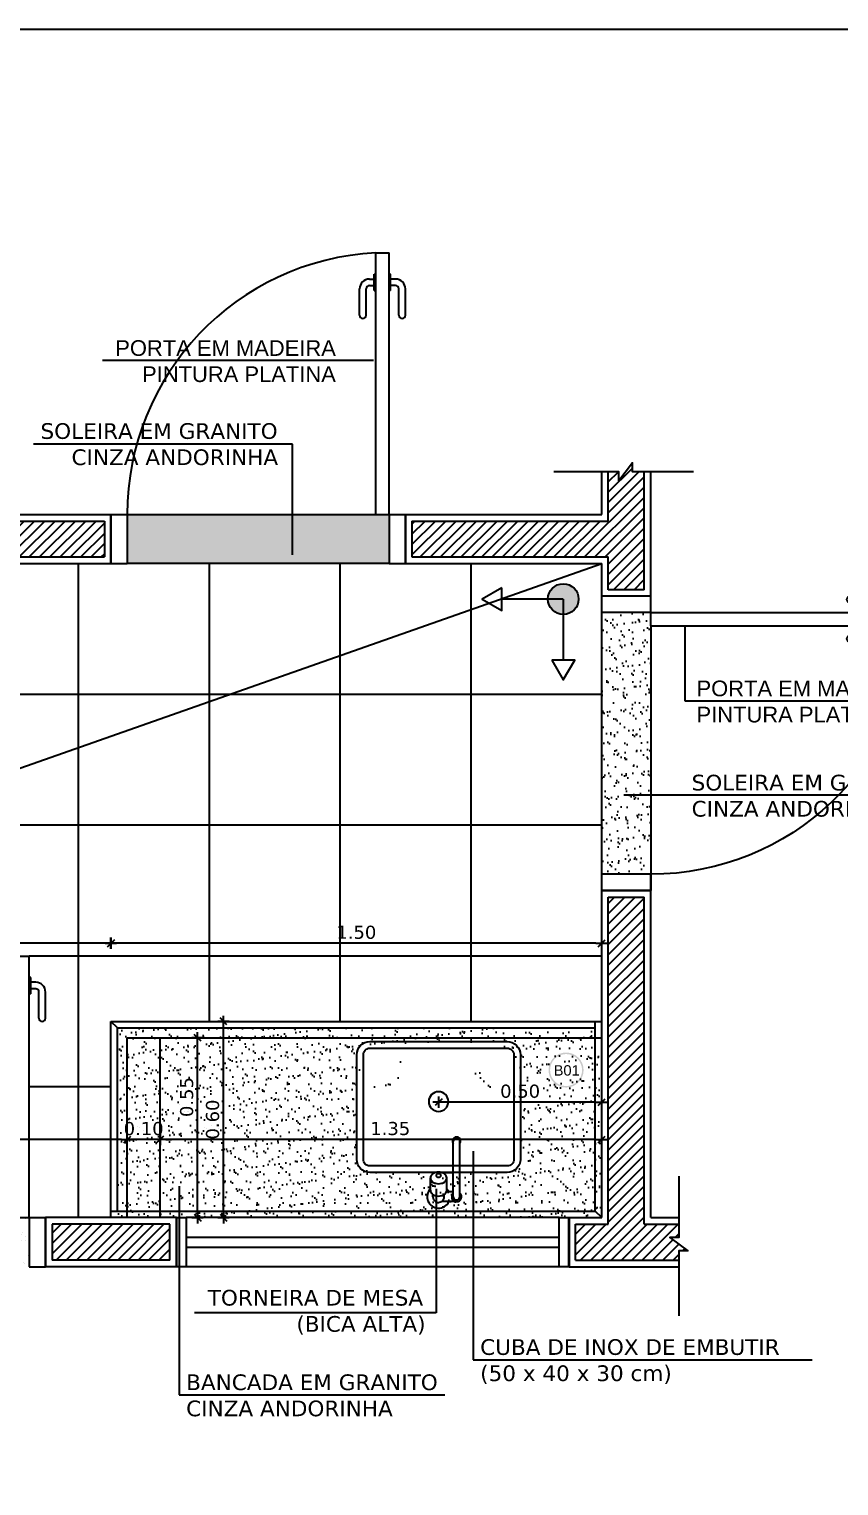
# Model space of a CAD drawing. Extents: x -36 to 357, y 137 to 237.
# Drawn here: x 36.578 to 39.053, y 180.022 to 184.476 of the extents above; entities that cross this region are included whole.
import ezdxf

# ---------------------------------------------------------------- set-up
doc = ezdxf.new("R2010")
doc.units = 0
doc.header["$LTSCALE"] = 0.01
doc.linetypes.add('HIDDEN', pattern=[9.525, 6.35, -3.175])
doc.layers.get('0').update_dxf_attribs({"linetype": 'CONTINUOUS'})
doc.layers.get('DEFPOINTS').update_dxf_attribs({"linetype": 'CONTINUOUS'})
for name, color, linetype in [('01', 1, 'CONTINUOUS'), ('252', 252, 'CONTINUOUS'), ('A-ALV', 6, 'CONTINUOUS'), ('A-AREAS', 2, 'CONTINUOUS'), ('A-HACHURAPARED', 254, 'CONTINUOUS'), ('A-JANEL', 1, 'CONTINUOUS'), ('A-PAREDE', 5, 'CONTINUOUS'), ('A-PORTA', 3, 'CONTINUOUS'), ('A-SIMBO', 2, 'CONTINUOUS'), ('A-SOLEIRA', 1, 'CONTINUOUS'), ('AR-ALV', 5, 'CONTINUOUS'), ('AR-COZ-MOB', 1, 'CONTINUOUS'), ('AR-ID-PIS', 1, 'CONTINUOUS'), ('ARQ-ALV-ENCOBERTA', 8, 'CONTINUOUS'), ('ARQ-ALV-VISTA2', 2, 'CONTINUOUS'), ('ARQ-CTA-1_025', 1, 'CONTINUOUS'), ('ARQ-EQP-VISTA', 1, 'CONTINUOUS'), ('ARQ-ESQ-VISTA1', 2, 'CONTINUOUS'), ('ARQ-SMB-1_025', 1, 'CONTINUOUS'), ('ARQ-SMB-1_100', 1, 'CONTINUOUS'), ('ARQ-TXT-1_025', 2, 'CONTINUOUS'), ('REV-FNDE', 10, 'CONTINUOUS')]:
    doc.layers.add(name, color=color, linetype=linetype)
doc.styles.add('A16-E50', font='arial.ttf', dxfattribs={"height": 0.08})
doc.styles.add('ESC-50-A20', font='arial.ttf', dxfattribs={"height": 0.1})
doc.styles.add('FNDE Texto Cota 0025', font='verdana.ttf', dxfattribs={"height": 0.04})
doc.dimstyles.new('FNDE 1-0025', dxfattribs={"dimscale": 5, "dimtxt": 0.04, "dimasz": 0.0035, "dimexe": 0.15, "dimexo": 0.15, "dimgap": 0.0025, "dimtad": 1, "dimzin": 1, "dimdsep": 46, "dimtxsty": 'FNDE Texto Cota 0025', "dimblk": 'tic', "dimcen": 0.015, "dimdle": 0.15, "dimse1": 1, "dimse2": 1, "dimclrd": 251, "dimclre": 251, "dimclrt": 256, "dimaunit": 1, "dimadec": 3, "dimazin": 0, "dimtfac": 1, "dimtix": 1, "dimtmove": 2, "dimatfit": 3, "dimfxl": 0.15, "dimtvp": 1, "dimtolj": 1, "dimtzin": 0, "dimarcsym": 0})
pattern_1 = [(37.5, (-0.018814, 0.30004), (-0.001600031, 0.048941324), [0, -0.038608, 0, -0.04318, 0, -0.041275]), (7.5, (-0.018814, 0.30004), (0.044952328, 0.07168251), [0, -0.020828, 0, -0.034798, 0, -0.013335]), (327.5, (-0.050056, 0.30004), (0.079099237, 0.000143718), [0, -0.0127, 0, -0.04572, 0, -0.05969]), (317.5, (-0.050056, 0.30004), (0.076355645, 0.022292932), [0, -0.00635, 0, -0.029972, 0, -0.03429])]

# ---------------------------------------------------------------- blocks, each defined once
blk = doc.blocks.new('P-PM801')
at = {"layer": 'A-PORTA', "color": 0}
for p, q in [((-0.09, 0.15), (-0.09, 0.95)), ((-0.09, 0.95), (-0.05, 0.95)), ((-0.05, 0.15), (-0.05, 0.95)), ((-0.9, 0.15), (-0.9, 0)), ((-0.9, 0.15), (-0.85, 0.15)), ((-0.85, 0.15), (-0.85, 0)), ((-0.09, 0.15), (-0.05, 0.15)), ((-0.05, 0.15), (-0.05, 0)), ((-0.05, 0.15), (0, 0.15)), ((0, 0.15), (0, 0)), ((-0.05, 0), (0, 0)), ((-0.9, 0), (-0.85, 0))]:
    blk.add_line(p, q, dxfattribs=at)
at = {"layer": 'A-PORTA', "color": 1}
for p, q in [((-0.11, 0.8696), (-0.095, 0.8696)), ((-0.11, 0.8496), (-0.095, 0.8496)), ((-0.095, 0.8346), (-0.095, 0.8846)), ((-0.095, 0.8846), (-0.09, 0.8846)), ((-0.045, 0.8846), (-0.05, 0.8846)), ((-0.045, 0.8346), (-0.045, 0.8846)), ((-0.03, 0.8696), (-0.045, 0.8696)), ((-0.03, 0.8496), (-0.045, 0.8496)), ((-0.14, 0.7596), (-0.14, 0.8396)), ((-0.12, 0.7596), (-0.12, 0.8396)), ((-0.095, 0.8346), (-0.09, 0.8346)), ((-0.045, 0.8346), (-0.05, 0.8346)), ((-0.02, 0.7596), (-0.02, 0.8396)), ((0, 0.7596), (0, 0.8396))]:
    blk.add_line(p, q, dxfattribs=at)
for centre, radius, start, end in [((-0.05, 0.151), 0.8, 92.866, 180.0717), ((-0.11, 0.8396), 0.03, 90, 180), ((-0.11, 0.8396), 0.01, 90, 180), ((-0.03, 0.8396), 0.03, 0, 90), ((-0.03, 0.8396), 0.01, 0, 90), ((-0.13, 0.7596), 0.01, 180, 0), ((-0.01, 0.7596), 0.01, 180, 360)]:
    blk.add_arc(centre, radius, start, end, dxfattribs=at)
blk = doc.blocks.new('cuba50x40')
at = {"layer": 'ARQ-EQP-VISTA'}
for points in [[(0.5625, 0.04), (0.5625, 0.36, 0.414214), (0.5225, 0.4), (0.1025, 0.4, 0.414214), (0.0625, 0.36), (0.0625, 0.04, 0.414214), (0.1025, 0), (0.5225, 0, 0.414214)], [(0.5425, 0.04), (0.5425, 0.36, 0.414214), (0.5225, 0.38), (0.1025, 0.38, 0.414214), (0.0825, 0.36), (0.0825, 0.04, 0.414214), (0.1025, 0.02), (0.5225, 0.02, 0.414214)]]:
    blk.add_lwpolyline(points, format="xyb", close=True, dxfattribs=at)
blk.add_circle((0.3125, 0.1832), 0.03, dxfattribs=at)
blk = doc.blocks.new('ind-pis')
at = {"layer": 'AR-ID-PIS'}
h = blk.add_hatch(color=252, dxfattribs=at)
h.dxf.hatch_style = 1
edge = h.paths.add_edge_path()
edge.add_arc((0, 0), 0.05, 0, 360)
for q in [(-0.2, 0), (0, -0.1995)]:
    blk.add_line((0, 0), q, dxfattribs=at)
for points in [[(-0.2, 0.0371), (-0.2642, 0), (-0.2, -0.0371)], [(-0.0371, -0.1995), (0, -0.2638), (0.0371, -0.1995)]]:
    blk.add_lwpolyline(points, close=True, dxfattribs=at)
blk.add_circle((0, 0), 0.05, dxfattribs=at)
blk = doc.blocks.new('tic')
at = {"color": 251}
for p, q in [((-1, 0), (1, 0)), ((0, -1), (0, 1))]:
    blk.add_line(p, q, dxfattribs=at)
blk.add_line((-0.6, -0.6), (0.6, 0.6))
blk = doc.blocks.new('*D390')
at = {"layer": 'ARQ-CTA-1_025', "color": 251, "lineweight": -2, "transparency": 16777216}
blk.add_line((38.3102, 181.1952), (37.8467, 181.1952), dxfattribs=at)
at = {"layer": 'DEFPOINTS', "color": 0, "transparency": 16777216}
for p in [(37.8292, 181.1952), (37.8292, 181.1029), (38.3277, 180.8417)]:
    blk.add_point(p, dxfattribs=at)
at = {"layer": 'ARQ-CTA-1_025', "color": 251, "lineweight": -2, "transparency": 16777216, "xscale": 0.0175, "yscale": 0.0175, "zscale": 0.0175, "rotation": 180}
blk.add_blockref('tic', (37.8292, 181.1952), dxfattribs=at)
at = {"layer": 'ARQ-CTA-1_025', "color": 251, "lineweight": -2, "transparency": 16777216, "xscale": 0.0175, "yscale": 0.0175, "zscale": 0.0175}
blk.add_blockref('tic', (38.3277, 181.1952), dxfattribs=at)
at = {"layer": 'ARQ-CTA-1_025', "transparency": 16777216, "insert": (38.0784, 181.2286), "char_height": 0.04, "attachment_point": 5, "style": 'FNDE Texto Cota 0025'}
blk.add_mtext('\\A1;0.50', dxfattribs=at)
blk = doc.blocks.new('*D391')
at = {"layer": 'ARQ-CTA-1_025', "color": 251, "lineweight": -2, "transparency": 16777216}
blk.add_line((38.3102, 181.6812), (36.8452, 181.6812), dxfattribs=at)
at = {"layer": 'DEFPOINTS', "color": 0, "transparency": 16777216}
for p in [(36.8277, 181.6812), (36.8277, 181.5705), (38.3277, 181.5705)]:
    blk.add_point(p, dxfattribs=at)
at = {"layer": 'ARQ-CTA-1_025', "color": 251, "lineweight": -2, "transparency": 16777216, "xscale": 0.0175, "yscale": 0.0175, "zscale": 0.0175, "rotation": 180}
blk.add_blockref('tic', (36.8277, 181.6812), dxfattribs=at)
at = {"layer": 'ARQ-CTA-1_025', "color": 251, "lineweight": -2, "transparency": 16777216, "xscale": 0.0175, "yscale": 0.0175, "zscale": 0.0175}
blk.add_blockref('tic', (38.3277, 181.6812), dxfattribs=at)
at = {"layer": 'ARQ-CTA-1_025', "transparency": 16777216, "insert": (37.5777, 181.7145), "char_height": 0.04, "attachment_point": 5, "style": 'FNDE Texto Cota 0025'}
blk.add_mtext('\\A1;1.50', dxfattribs=at)
blk = doc.blocks.new('*D392')
at = {"layer": 'ARQ-CTA-1_025', "color": 251, "lineweight": -2, "transparency": 16777216}
blk.add_line((36.8102, 181.6812), (35.7152, 181.6812), dxfattribs=at)
at = {"layer": 'DEFPOINTS', "color": 0, "transparency": 16777216}
for p in [(35.6977, 181.6905), (35.6977, 181.6812), (36.8277, 181.5705)]:
    blk.add_point(p, dxfattribs=at)
at = {"layer": 'ARQ-CTA-1_025', "color": 251, "lineweight": -2, "transparency": 16777216, "xscale": 0.0175, "yscale": 0.0175, "zscale": 0.0175, "rotation": 180}
blk.add_blockref('tic', (35.6977, 181.6812), dxfattribs=at)
at = {"layer": 'ARQ-CTA-1_025', "color": 251, "lineweight": -2, "transparency": 16777216, "xscale": 0.0175, "yscale": 0.0175, "zscale": 0.0175}
blk.add_blockref('tic', (36.8277, 181.6812), dxfattribs=at)
at = {"layer": 'ARQ-CTA-1_025', "transparency": 16777216, "insert": (36.2627, 181.7145), "char_height": 0.04, "attachment_point": 5, "style": 'FNDE Texto Cota 0025'}
blk.add_mtext('\\A1;1.13', dxfattribs=at)
blk = doc.blocks.new('*D397')
at = {"layer": 'ARQ-CTA-1_025', "color": 251, "lineweight": -2, "transparency": 16777216}
blk.add_line((38.3102, 181.081), (36.9952, 181.081), dxfattribs=at)
at = {"layer": 'DEFPOINTS', "color": 0, "transparency": 16777216}
for p in [(36.9777, 181.081), (36.9777, 180.7235), (38.3277, 180.7235)]:
    blk.add_point(p, dxfattribs=at)
at = {"layer": 'ARQ-CTA-1_025', "color": 251, "lineweight": -2, "transparency": 16777216, "xscale": 0.0175, "yscale": 0.0175, "zscale": 0.0175, "rotation": 180}
blk.add_blockref('tic', (36.9777, 181.081), dxfattribs=at)
at = {"layer": 'ARQ-CTA-1_025', "color": 251, "lineweight": -2, "transparency": 16777216, "xscale": 0.0175, "yscale": 0.0175, "zscale": 0.0175}
blk.add_blockref('tic', (38.3277, 181.081), dxfattribs=at)
at = {"layer": 'ARQ-CTA-1_025', "transparency": 16777216, "insert": (37.6815, 181.1144), "char_height": 0.04, "attachment_point": 5, "style": 'FNDE Texto Cota 0025'}
blk.add_mtext('\\A1;1.35', dxfattribs=at)
blk = doc.blocks.new('*D398')
at = {"layer": 'ARQ-CTA-1_025', "color": 251, "lineweight": -2, "transparency": 16777216}
for p, q in [((36.8602, 181.081), (36.8427, 181.081)), ((36.9777, 181.081), (36.8777, 181.081)), ((36.9952, 181.081), (37.0127, 181.081))]:
    blk.add_line(p, q, dxfattribs=at)
at = {"layer": 'DEFPOINTS', "color": 0, "transparency": 16777216}
for p in [(36.8777, 181.081), (36.8777, 180.7435), (36.9777, 180.7235)]:
    blk.add_point(p, dxfattribs=at)
at = {"layer": 'ARQ-CTA-1_025', "color": 251, "lineweight": -2, "transparency": 16777216, "xscale": 0.0175, "yscale": 0.0175, "zscale": 0.0175}
blk.add_blockref('tic', (36.8777, 181.081), dxfattribs=at)
at = {"layer": 'ARQ-CTA-1_025', "color": 251, "lineweight": -2, "transparency": 16777216, "xscale": 0.0175, "yscale": 0.0175, "zscale": 0.0175, "rotation": 180}
blk.add_blockref('tic', (36.9777, 181.081), dxfattribs=at)
at = {"layer": 'ARQ-CTA-1_025', "transparency": 16777216, "insert": (36.9277, 181.1143), "char_height": 0.04, "attachment_point": 5, "style": 'FNDE Texto Cota 0025'}
blk.add_mtext('\\A1;0.10', dxfattribs=at)
blk = doc.blocks.new('*D399')
at = {"layer": 'ARQ-CTA-1_025', "color": 251, "lineweight": -2, "transparency": 16777216}
blk.add_line((36.8602, 181.081), (35.6952, 181.081), dxfattribs=at)
at = {"layer": 'DEFPOINTS', "color": 0, "transparency": 16777216}
for p in [(35.6777, 181.081), (35.6777, 180.7578), (36.8777, 180.7435)]:
    blk.add_point(p, dxfattribs=at)
at = {"layer": 'ARQ-CTA-1_025', "color": 251, "lineweight": -2, "transparency": 16777216, "xscale": 0.0175, "yscale": 0.0175, "zscale": 0.0175, "rotation": 180}
blk.add_blockref('tic', (35.6777, 181.081), dxfattribs=at)
at = {"layer": 'ARQ-CTA-1_025', "color": 251, "lineweight": -2, "transparency": 16777216, "xscale": 0.0175, "yscale": 0.0175, "zscale": 0.0175}
blk.add_blockref('tic', (36.8777, 181.081), dxfattribs=at)
at = {"layer": 'ARQ-CTA-1_025', "transparency": 16777216, "insert": (36.2777, 181.1144), "char_height": 0.04, "attachment_point": 5, "style": 'FNDE Texto Cota 0025'}
blk.add_mtext('\\A1;1.20', dxfattribs=at)
blk = doc.blocks.new('*D403')
at = {"layer": 'ARQ-CTA-1_025', "color": 251, "lineweight": -2, "transparency": 16777216}
blk.add_line((37.0926, 180.8597), (37.0926, 181.3747), dxfattribs=at)
at = {"layer": 'DEFPOINTS', "color": 0, "transparency": 16777216}
for p in [(36.9777, 181.3922), (37.0926, 181.3922), (36.9777, 180.8422)]:
    blk.add_point(p, dxfattribs=at)
at = {"layer": 'ARQ-CTA-1_025', "color": 251, "lineweight": -2, "transparency": 16777216, "xscale": 0.0175, "yscale": 0.0175, "zscale": 0.0175}
for p, rotation in [((37.0926, 181.3922), 90), ((37.0926, 180.8422), 270)]:
    blk.add_blockref('tic', p, dxfattribs=dict(at, rotation=rotation))
at = {"layer": 'ARQ-CTA-1_025', "transparency": 16777216, "insert": (37.0593, 181.2109), "char_height": 0.04, "attachment_point": 5, "rotation": 90, "style": 'FNDE Texto Cota 0025'}
blk.add_mtext('\\A1;0.55', dxfattribs=at)
blk = doc.blocks.new('*D406')
at = {"layer": 'ARQ-CTA-1_025', "color": 251, "lineweight": -2, "transparency": 16777216}
blk.add_line((37.1718, 180.8597), (37.1718, 181.4247), dxfattribs=at)
at = {"layer": 'DEFPOINTS', "color": 0, "transparency": 16777216}
for p in [(36.7922, 181.4422), (37.1718, 181.4422), (36.7922, 180.8422)]:
    blk.add_point(p, dxfattribs=at)
at = {"layer": 'ARQ-CTA-1_025', "color": 251, "lineweight": -2, "transparency": 16777216, "xscale": 0.0175, "yscale": 0.0175, "zscale": 0.0175}
for p, rotation in [((37.1718, 181.4422), 90), ((37.1718, 180.8422), 270)]:
    blk.add_blockref('tic', p, dxfattribs=dict(at, rotation=rotation))
at = {"layer": 'ARQ-CTA-1_025', "transparency": 16777216, "insert": (37.1385, 181.1422), "char_height": 0.04, "attachment_point": 5, "rotation": 90, "style": 'FNDE Texto Cota 0025'}
blk.add_mtext('\\A1;0.60', dxfattribs=at)

msp = doc.modelspace()

# ---------------------------------------------------------------- hatches: boundary and pattern name
at = {"layer": '01'}
h = msp.add_hatch(dxfattribs=at)
h.set_pattern_fill('ANSI31', color=253, scale=0.007)
h.set_pattern_definition([(45, (-0.018814, 0.300041), (-0.0157154482, 0.0157154482), [])])
h.paths.add_polyline_path([(33.1477, 180.7122), (34.2077, 180.7122), (34.2077, 180.8222), (33.2577, 180.8222), (33.2577, 182.8622), (33.7577, 182.8622), (33.7577, 182.9722), (33.2577, 182.9722), (33.2577, 183.1225), (33.2205, 183.1225), (33.2205, 183.1501), (33.1795, 183.0949), (33.1795, 183.1225), (33.1477, 183.1225)])
h.paths.add_polyline_path([(35.0077, 182.8622), (35.0077, 182.9722), (34.9077, 182.9722), (34.9077, 183.1225), (34.8756, 183.1225), (34.8756, 183.1501), (34.8346, 183.0949), (34.8346, 183.1225), (34.7977, 183.1225), (34.7977, 182.9722), (34.6977, 182.9722), (34.6977, 182.8622)])
h.paths.add_polyline_path([(36.8077, 182.8622), (36.8077, 182.9722), (36.2577, 182.9722), (36.2577, 183.1225), (36.2177, 183.1225), (36.2177, 183.1501), (36.1767, 183.0949), (36.1767, 183.1225), (36.1477, 183.1225), (36.1477, 182.9722), (35.7477, 182.9722), (35.7477, 182.8622)])
h.paths.add_polyline_path([(38.3477, 182.8622), (38.3477, 182.7622), (38.4577, 182.7622), (38.4577, 183.1225), (38.4216, 183.1225), (38.4216, 183.1501), (38.3806, 183.0949), (38.3806, 183.1225), (38.3477, 183.1225), (38.3477, 182.9722), (37.7477, 182.9722), (37.7477, 182.8622)])
h.paths.add_polyline_path([(38.3477, 180.8222), (38.2477, 180.8222), (38.2477, 180.7122), (38.5634, 180.7122), (38.5634, 180.741), (38.591, 180.741), (38.5359, 180.782), (38.5634, 180.782), (38.5634, 180.8222), (38.4577, 180.8222), (38.4577, 181.8222), (38.3477, 181.8222)])
h.paths.add_polyline_path([(37.0077, 180.7122), (37.0077, 180.8222), (36.6477, 180.8222), (36.6477, 180.7122)])
h.paths.add_polyline_path([(35.7077, 180.7122), (35.7077, 180.8222), (35.4481, 180.8222), (35.4481, 180.7122)])
at = {"layer": 'A-HACHURAPARED'}
h = msp.add_hatch(dxfattribs=at)
h.set_pattern_fill('AR-SAND', color=251, scale=0.001)
h.set_pattern_definition(pattern_1)
h.paths.add_polyline_path([(34.6277, 182.9922), (34.5877, 182.9922), (33.8277, 182.9922), (33.8277, 182.8422), (34.6277, 182.8422)])
h.paths.add_polyline_path([(35.6777, 182.9922), (35.1127, 182.9922), (35.0777, 182.9922), (35.0777, 182.8422), (35.6777, 182.8422)])
h.paths.add_polyline_path([(37.6777, 182.9922), (37.6377, 182.9922), (36.8777, 182.9922), (36.8777, 182.8422), (37.6777, 182.8422)])
h.paths.add_polyline_path([(33.8834, 182.8926), (33.9911, 182.8926), (33.9911, 182.9407), (33.8834, 182.9407)], flags=24)
h.paths.add_polyline_path([(35.5437, 182.8926), (35.6514, 182.8926), (35.6514, 182.9405), (35.5437, 182.9405)], flags=24)
h.paths.add_polyline_path([(37.5479, 182.8919), (37.6558, 182.8919), (37.6558, 182.9406), (37.5479, 182.9406)], flags=24)
h = msp.add_hatch(dxfattribs=at)
h.set_pattern_fill('AR-SAND', color=251, scale=0.001)
h.set_pattern_definition(pattern_1)
h.paths.add_polyline_path([(38.4777, 182.6522), (38.4777, 182.6922), (38.3277, 182.6922), (38.3277, 181.8922), (38.4777, 181.8922), (38.4777, 181.8922)])
h.paths.add_polyline_path([(38.3463, 182.5764), (38.454, 182.5764), (38.454, 182.6245), (38.3463, 182.6245)], flags=24)
h = msp.add_hatch(dxfattribs=at)
h.set_pattern_fill('AR-SAND', color=252, scale=0.001)
h.set_pattern_definition(pattern_1)
h.paths.add_polyline_path([(38.3077, 181.4222), (36.8477, 181.4222), (36.8477, 181.3722), (38.3077, 181.3722)])
h = msp.add_hatch(dxfattribs=at)
h.set_pattern_fill('AR-SAND', color=251, scale=0.001)
h.set_pattern_definition(pattern_1)
edge = h.paths.add_edge_path()
edge.add_arc((37.6418, 181.3178), 0.0666, 160.1462, 469.8538)
edge.add_line((37.6192, 181.3804), (38.0392, 181.3804))
edge.add_arc((38.0165, 181.3178), 0.0666, 70.1462, 379.8538)
edge.add_line((38.0792, 181.3404), (38.0792, 181.0204))
edge.add_arc((38.103, 180.9565), 0.0682, -200.5041, 110.5041, ccw=False)
edge.add_line((38.0392, 180.9804), (37.6192, 180.9804))
edge.add_arc((37.5553, 180.9565), 0.0682, -290.5041, 20.5041, ccw=False)
edge.add_line((37.5792, 181.0204), (37.5792, 181.3404))
edge = h.paths.add_edge_path(flags=16)
edge.add_arc((37.6551, 181.3045), 0.0665, 147.2834, 482.7166)
edge.add_line((37.6192, 181.3604), (38.0392, 181.3604))
edge.add_arc((38.0032, 181.3045), 0.0665, 57.2834, 392.7166)
edge.add_line((38.0592, 181.3404), (38.0592, 181.0204))
edge.add_arc((38.0952, 180.9643), 0.0667, -212.7573, 122.7573, ccw=False)
edge.add_line((38.0392, 181.0004), (37.6192, 181.0004))
edge.add_arc((37.5631, 180.9643), 0.0667, -302.7573, 32.7573, ccw=False)
edge.add_line((37.5992, 181.0204), (37.5992, 181.3404))
edge = h.paths.add_edge_path(flags=0)
edge.add_arc((37.8292, 181.1972), 0.136, 0, 360)
h.paths.add_polyline_path([(38.1729, 181.2678), (38.2686, 181.2678), (38.2686, 181.3167), (38.1729, 181.3167)], flags=16)
h.paths.add_polyline_path([(36.8477, 181.3722), (36.8477, 180.8422), (36.8777, 180.8422), (36.8777, 181.2922), (36.9777, 181.2922), (36.9777, 180.8422), (37.0277, 180.8422), (37.0577, 180.8422), (38.198, 180.8422), (38.3277, 180.8422), (38.3277, 181.3722)])
edge = h.paths.add_edge_path()
edge.add_arc((37.6192, 181.3404), 0.02, 90, 180)
edge.add_line((37.5992, 181.3404), (37.5992, 181.0204))
edge.add_arc((37.6192, 181.0204), 0.02, 180, 270)
edge.add_line((37.6192, 181.0004), (38.0392, 181.0004))
edge.add_arc((38.0392, 181.0204), 0.02, 270, 360)
edge.add_line((38.0592, 181.0204), (38.0592, 181.3404))
edge.add_arc((38.0392, 181.3404), 0.02, 0, 90)
edge.add_line((38.0392, 181.3604), (37.6192, 181.3604))
h = msp.add_hatch(dxfattribs=at)
h.set_pattern_fill('AR-SAND', color=252, scale=0.001)
h.set_pattern_definition(pattern_1)
h.paths.add_polyline_path([(36.9777, 181.2922), (36.8777, 181.2922), (36.8777, 180.8422), (36.9777, 180.8422)])
h = msp.add_hatch(dxfattribs=at)
h.set_pattern_fill('AR-SAND', color=251, scale=0.001)
h.set_pattern_definition(pattern_1)
h.paths.add_polyline_path([(36.5777, 180.8422), (36.5377, 180.8422), (35.7777, 180.8422), (35.7777, 180.6922), (36.5777, 180.6922)])
h.paths.add_polyline_path([(36.424, 180.7391), (36.5243, 180.7391), (36.5243, 180.7872), (36.424, 180.7872)], flags=24)
at = {"layer": 'ARQ-SMB-1_100'}
h = msp.add_hatch(color=252, dxfattribs=at)
edge = h.paths.add_edge_path()
edge.add_arc((38.2189, 181.2935), 0.0536, 0, 360)
edge = h.paths.add_edge_path(flags=17)
edge.add_arc((38.2189, 181.2935), 0.0489, 0, 360)

# ---------------------------------------------------------------- linework, layer by layer
msp.add_lwpolyline([(41.9615, 167.9163), (31.2577, 167.9163), (31.2577, 184.4761), (41.9615, 184.4761)], close=True)
at = {"layer": '01', "color": 253}
for p, q in [((38.3477, 182.9722), (38.3477, 183.1225)), ((38.4577, 182.7622), (38.4577, 183.1225)), ((36.2577, 182.9722), (36.8077, 182.9722)), ((36.8077, 182.9722), (36.8077, 182.8622)), ((37.7477, 182.9722), (38.3477, 182.9722)), ((37.7477, 182.9722), (37.7477, 182.8622)), ((35.7477, 182.8622), (36.8077, 182.8622)), ((37.7477, 182.8622), (38.3477, 182.8622)), ((38.3477, 182.7622), (38.3477, 182.8622)), ((38.4577, 182.7622), (38.3477, 182.7622)), ((38.3477, 180.8222), (38.3477, 181.8222)), ((38.3477, 181.8222), (38.4577, 181.8222)), ((38.4577, 180.8222), (38.4577, 181.8222)), ((37.0077, 180.8222), (36.6477, 180.8222)), ((36.6477, 180.8222), (36.6477, 180.7122)), ((37.0077, 180.7122), (37.0077, 180.8222)), ((38.2477, 180.8222), (38.3477, 180.8222)), ((38.2477, 180.7122), (38.2477, 180.8222)), ((38.4577, 180.8222), (38.5634, 180.8222)), ((37.0077, 180.7122), (36.6477, 180.7122)), ((38.2477, 180.7122), (38.5634, 180.7122))]:
    msp.add_line(p, q, dxfattribs=at)
at = {"layer": '01', "color": 251}
msp.add_line((36.8277, 181.2422), (36.5777, 181.2422), dxfattribs=at)
at = {"layer": '252', "color": 251}
for p, q in [((36.7277, 182.8422), (36.7277, 180.8422)), ((37.1277, 182.8422), (37.1277, 181.4422)), ((37.5277, 182.8422), (37.5277, 181.4422)), ((37.9277, 182.8422), (37.9277, 181.4422)), ((38.3277, 182.4422), (33.2777, 182.4422)), ((38.3277, 182.0422), (33.2777, 182.0422)), ((38.3277, 181.6422), (36.5777, 181.6422))]:
    msp.add_line(p, q, dxfattribs=at)
at = {"layer": 'A-ALV', "color": 253}
msp.add_line((34.0025, 181.3199), (38.3277, 182.8422), dxfattribs=at)
at = {"layer": 'A-AREAS', "linetype": 'Continuous'}
for p, q in [((36.8277, 181.4422), (38.3277, 181.4422)), ((36.8277, 180.8422), (36.8277, 181.4422)), ((36.8477, 181.4222), (36.8277, 181.4422)), ((36.8477, 180.8622), (36.8477, 181.4222)), ((36.8477, 181.4222), (38.3077, 181.4222)), ((38.3077, 180.8622), (38.3077, 181.4422))]:
    msp.add_line(p, q, dxfattribs=at)
at = {"layer": 'A-JANEL'}
for p, q in [((37.0277, 180.6922), (37.0277, 180.8422)), ((38.2277, 180.6922), (38.2277, 180.8422))]:
    msp.add_line(p, q, dxfattribs=at)
at = {"layer": 'A-PAREDE'}
for p, q in [((36.8277, 182.8422), (36.8277, 182.9922)), ((37.7277, 182.8422), (37.7277, 182.9922)), ((38.4777, 182.7422), (38.4777, 182.8422)), ((38.4777, 181.8922), (38.3277, 181.8922)), ((37.0277, 180.6922), (37.0277, 180.8422)), ((37.0277, 180.8422), (37.0277, 180.6922)), ((38.2277, 180.6922), (38.2277, 180.8422)), ((38.2277, 180.8422), (38.2277, 180.6922))]:
    msp.add_line(p, q, dxfattribs=at)
at = {"layer": 'A-SIMBO', "color": 2, "linetype": 'ByBlock', "elevation": -4.0001}
for points in [[(38.6086, 183.1225), (38.4216, 183.1225), (38.4216, 183.1501), (38.3806, 183.0949), (38.3806, 183.1225), (38.1814, 183.1225)], [(38.5634, 180.969), (38.5634, 180.782), (38.5359, 180.782), (38.591, 180.741), (38.5634, 180.741), (38.5634, 180.5418)]]:
    msp.add_lwpolyline(points, dxfattribs=at)
at = {"layer": 'A-SOLEIRA'}
for p, q in [((36.8777, 182.9922), (37.6377, 182.9922)), ((37.6777, 182.8422), (36.8777, 182.8422)), ((38.3277, 181.8422), (38.3277, 182.6922)), ((38.4777, 182.6522), (38.4777, 181.8422))]:
    msp.add_line(p, q, dxfattribs=at)
at = {"layer": 'AR-ALV'}
for p, q in [((38.3277, 182.9922), (38.3277, 183.1225)), ((38.4777, 182.8422), (38.4777, 183.1225)), ((36.2777, 182.9922), (36.8277, 182.9922)), ((37.7277, 182.9922), (38.3277, 182.9922)), ((35.7277, 182.8422), (36.8277, 182.8422)), ((37.7277, 182.8422), (38.3277, 182.8422)), ((38.3277, 182.7422), (38.3277, 182.8422)), ((38.4777, 182.7422), (38.3277, 182.7422)), ((38.3277, 180.8422), (38.3277, 181.8422)), ((38.3277, 181.8422), (38.4777, 181.8422)), ((38.4777, 180.8422), (38.4777, 181.8422)), ((37.0277, 180.8422), (36.6277, 180.8422)), ((36.6277, 180.6922), (36.6277, 180.8422)), ((37.0277, 180.6922), (37.0277, 180.8422)), ((38.228, 180.8422), (38.3277, 180.8422)), ((38.4777, 180.8422), (38.5634, 180.8422)), ((38.4777, 180.8422), (38.5634, 180.8422)), ((37.0277, 180.6922), (36.6277, 180.6922)), ((38.228, 180.6922), (38.5634, 180.6922))]:
    msp.add_line(p, q, dxfattribs=at)
at = {"layer": 'AR-COZ-MOB'}
for p, q in [((37.8742, 180.9063), (37.8742, 181.0763)), ((37.8942, 180.9063), (37.8942, 181.0763)), ((37.8042, 180.9259), (37.8042, 180.9635)), ((37.8366, 180.9804), (37.8742, 180.9804)), ((37.8542, 180.9259), (37.8542, 180.9635)), ((37.8742, 180.9213), (37.8533, 180.9213)), ((37.8117, 180.9063), (37.8117, 180.9133)), ((37.8842, 180.8913), (37.8406, 180.8913)), ((37.8467, 180.9063), (37.8467, 180.9133))]:
    msp.add_line(p, q, dxfattribs=at)
for points in [[(37.8542, 180.9635, 0.133256), (37.8524, 180.97, 0.106756), (37.8468, 180.976, 0.082828), (37.8391, 180.9798, 0.071352), (37.8292, 180.9812, 0.071352), (37.8193, 180.9798, 0.082828), (37.8115, 180.976, 0.106756), (37.8059, 180.97, 0.133256), (37.8042, 180.9635, 0.133256), (37.8059, 180.9571, 0.106756), (37.8115, 180.951, 0.082828), (37.8193, 180.9473, 0.071352), (37.8292, 180.9459, 0.071352), (37.8391, 180.9473, 0.082828), (37.8468, 180.951, 0.106756), (37.8524, 180.9571, 0.133256)], [(37.8217, 180.971, 0.133256), (37.8222, 180.9691, 0.106756), (37.8239, 180.9673, 0.082828), (37.8262, 180.9662, 0.071352), (37.8292, 180.9657, 0.071352), (37.8321, 180.9662, 0.082828), (37.8345, 180.9673, 0.106756), (37.8361, 180.9691, 0.133256), (37.8367, 180.971, 0.133256), (37.8361, 180.973, 0.106756), (37.8345, 180.9748, 0.082828), (37.8321, 180.9759, 0.071352), (37.8292, 180.9764, 0.071352), (37.8262, 180.9759, 0.082828), (37.8239, 180.9748, 0.106756), (37.8222, 180.973, 0.133256)]]:
    msp.add_lwpolyline(points, format="xyb", close=True, dxfattribs=at)
msp.add_lwpolyline([(37.8042, 180.9259, 0.133256), (37.8059, 180.9195, 0.106756), (37.8115, 180.9134, 0.082828), (37.8193, 180.9097, 0.071352), (37.8292, 180.9083, 0.071352), (37.8391, 180.9097, 0.082828), (37.8468, 180.9134, 0.106756), (37.8524, 180.9195, 0.133256), (37.8542, 180.9259, 0.133256)], format="xyb", dxfattribs=at)
for centre, radius, start, end in [((37.8842, 181.0763), 0.0125, 323.1301, 216.8699), ((37.8842, 181.0763), 0.01, 0.0001, 180.0001), ((37.8292, 180.9063), 0.035, 135.5847, 334.6231), ((37.8292, 180.9063), 0.035, 25.3769, 44.4153), ((37.8292, 180.9063), 0.0175, 180, 294.62), ((37.8406, 180.8813), 0.01, 90, 114.62), ((37.8292, 180.9063), 0.0175, 301.0027, 0), ((37.8842, 180.9063), 0.015, 131.8103, 48.1897), ((37.8842, 180.9063), 0.01, 180.0002, 0.0002)]:
    msp.add_arc(centre, radius, start, end, dxfattribs=at)
at = {"layer": 'ARQ-ALV-ENCOBERTA', "linetype": 'HIDDEN'}
msp.add_line((36.8777, 181.3922), (36.9777, 181.3922), dxfattribs=at)
at = {"layer": 'ARQ-ALV-ENCOBERTA', "color": 1, "linetype": 'HIDDEN', "ltscale": 30}
for p, q in [((36.8777, 180.8422), (36.8777, 181.3922)), ((36.8777, 181.3922), (38.3277, 181.3922)), ((36.9777, 180.8422), (36.9777, 181.3922))]:
    msp.add_line(p, q, dxfattribs=at)
at = {"layer": 'ARQ-ALV-VISTA2', "ltscale": 0.1}
for p in [(36.8277, 180.8622), (38.3277, 180.8422)]:
    msp.add_line(p, (38.3077, 180.8622), dxfattribs=at)
at = {"layer": 'ARQ-ESQ-VISTA1', "color": 1}
for p, q in [((38.198, 180.8422), (37.0577, 180.8422)), ((38.198, 180.6922), (37.0577, 180.6922))]:
    msp.add_line(p, q, dxfattribs=at)
at = {"layer": 'ARQ-ESQ-VISTA1', "color": 2}
for p, q in [((37.0577, 180.7822), (38.198, 180.7822)), ((37.0577, 180.7522), (38.198, 180.7522))]:
    msp.add_line(p, q, dxfattribs=at)
for points in [[(37.0577, 180.6922), (37.0277, 180.6922), (37.0277, 180.8422), (37.0577, 180.8422)], [(38.228, 180.6922), (38.198, 180.6922), (38.198, 180.8422), (38.228, 180.8422)]]:
    msp.add_lwpolyline(points, close=True, dxfattribs=at)

# ---------------------------------------------------------------- block references
at = {"layer": 'AR-ID-PIS', "xscale": 0.937324063921778, "yscale": 0.937324063921778, "zscale": 0.937324063921778}
msp.add_blockref('ind-pis', (38.2104, 182.7336), dxfattribs=at)
at = {"layer": 'ARQ-ESQ-VISTA1'}
for p in [(37.7277, 182.8422), (36.6277, 180.6922)]:
    msp.add_blockref('P-PM801', p, dxfattribs=at)
at = {"layer": 'ARQ-ESQ-VISTA1', "xscale": -1, "rotation": 269.9999999999755}
msp.add_blockref('P-PM801', (38.3277, 182.7422), dxfattribs=at)
at = {"layer": 'REV-FNDE', "xscale": -1, "rotation": 180}
msp.add_blockref('cuba50x40', (37.5167, 181.3804), dxfattribs=at)

# ---------------------------------------------------------------- texts
at = {"layer": 'ARQ-SMB-1_100', "style": 'A16-E50'}
msp.add_attdef('B01', (38.1811, 181.2765), '', height=0.0319, dxfattribs=at)
at = {"layer": 'ARQ-TXT-1_025', "char_height": 0.048, "width": 0.767101, "attachment_point": 1, "style": 'ESC-50-A20'}
for s, insert in [('\\pi0.097819;PORTA EM MADEIRA\\P\\pi0.17974;PINTURA PLATINA', (36.7431, 183.5251)), ('PORTA EM MADEIRA\\PPINTURA PLATINA', (38.6176, 182.4844))]:
    msp.add_mtext(s, dxfattribs=dict(at, insert=insert))
at = {"layer": 'ARQ-TXT-1_025', "char_height": 0.048, "attachment_point": 1, "style": 'ESC-50-A20'}
for s, width, insert in [('\\pi0.052581;{\\fVerdana|b0|i0|c0|p34;SOLEIRA EM GRANITO\\P\\pi0.14739;CINZA ANDORINHA}', 0.794856, (36.5598, 183.2713)), ('{\\fVerdana|b0|i0|c0|p34;SOLEIRA EM GRANITO\\PCINZA ANDORINHA}', 0.794856, (38.6026, 182.1964)), ('\\pi0.055319;{\\fVerdana|b0|i0|c0|p34;TORNEIRA DE MESA \\P\\pi0.3262;(BICA ALTA)}', 0.729673, (37.0683, 180.6214)), ('{\\fVerdana|b0|i0|c0|p34;CUBA DE INOX DE EMBUTIR\\P(50 x 40 x 30 cm)}', 8.528178, (37.9563, 180.4706)), ('{\\fVerdana|b0|i0|c0|p34;BANCADA EM GRANITO CINZA ANDORINHA}', 0.947023, (37.0576, 180.363))]:
    msp.add_mtext_dynamic_manual_height_columns(s, width=width, gutter_width=0.5, heights=[0], dxfattribs=dict(at, insert=insert))

# ---------------------------------------------------------------- dimensions: what is measured, and where the dimension line sits
at = {"layer": 'ARQ-CTA-1_025'}
for base, p1, p2, picture, middle in [((35.6977, 181.6812), (36.8277, 181.5705), (35.6977, 181.6905), '*D392', (36.2627, 181.7145)), ((36.8277, 181.6812), (38.3277, 181.5705), (36.8277, 181.5705), '*D391', (37.5777, 181.7145)), ((37.8292, 181.1952), (38.3277, 180.8417), (37.8292, 181.1029), '*D390', (38.0784, 181.2286)), ((35.6777, 181.081), (36.8777, 180.7435), (35.6777, 180.7578), '*D399', (36.2777, 181.1144)), ((36.8777, 181.081), (36.9777, 180.7235), (36.8777, 180.7435), '*D398', (36.9277, 181.1143))]:
    dim = msp.add_linear_dim(base=base, p1=p1, p2=p2, dimstyle='FNDE 1-0025', dxfattribs=at)
    dim.commit()
    dim.dimension.update_dxf_attribs({"geometry": picture, "text_midpoint": middle})
dim = msp.add_linear_dim(base=(37.1718, 181.4422), p1=(36.7922, 180.8422), p2=(36.7922, 181.4422), angle=90, dimstyle='FNDE 1-0025', dxfattribs=at)
dim.commit()
dim.dimension.update_dxf_attribs({"geometry": '*D406', "text_midpoint": (37.1385, 181.1422)})
dim = msp.add_linear_dim(base=(37.0926, 181.3922), p1=(36.9777, 180.8422), p2=(36.9777, 181.3922), angle=90, dimstyle='FNDE 1-0025', dxfattribs=at)
dim.commit()
dim.dimension.update_dxf_attribs({"geometry": '*D403', "text_midpoint": (37.0593, 181.2109), "dimtype": 160})
dim = msp.add_linear_dim(base=(36.9777, 181.081), p1=(38.3277, 180.7235), p2=(36.9777, 180.7235), dimstyle='FNDE 1-0025', dxfattribs=at)
dim.commit()
dim.dimension.update_dxf_attribs({"geometry": '*D397', "text_midpoint": (37.6815, 181.1144), "dimtype": 160})

# ---------------------------------------------------------------- leaders
at = {"layer": '01', "color": 3, "ltscale": 10}
msp.add_leader([(37.6307, 183.4627), (36.8015, 183.4627)], dimstyle='FNDE 1-0025', override={"dimtad": 0, "dimlfac": 100, "dimclrd": 252, "dimclre": 252}, dxfattribs=at)
at = {"layer": 'ARQ-SMB-1_025', "ltscale": 10}
for points in [[(37.383, 182.8686, -2), (37.383, 183.2071, -2), (36.5915, 183.2071, -2)], [(38.5816, 182.6522), (38.5816, 182.4219), (39.3225, 182.4219)], [(38.3951, 182.1349, -2), (39.3651, 182.1349, -2)], [(37.9352, 181.0457, -2), (37.9352, 180.4076, -2), (38.9708, 180.4076, -2)], [(37.0365, 180.9381, -2), (37.0365, 180.3, -2), (37.8487, 180.3, -2)], [(37.8219, 180.9305, -2), (37.8219, 180.5511, -2), (37.0827, 180.5511, -2)]]:
    msp.add_leader(points, dimstyle='FNDE 1-0025', override={"dimlfac": 100, "dimclrd": 252, "dimclre": 252}, dxfattribs=at)

doc.saveas('drawing.dxf')
